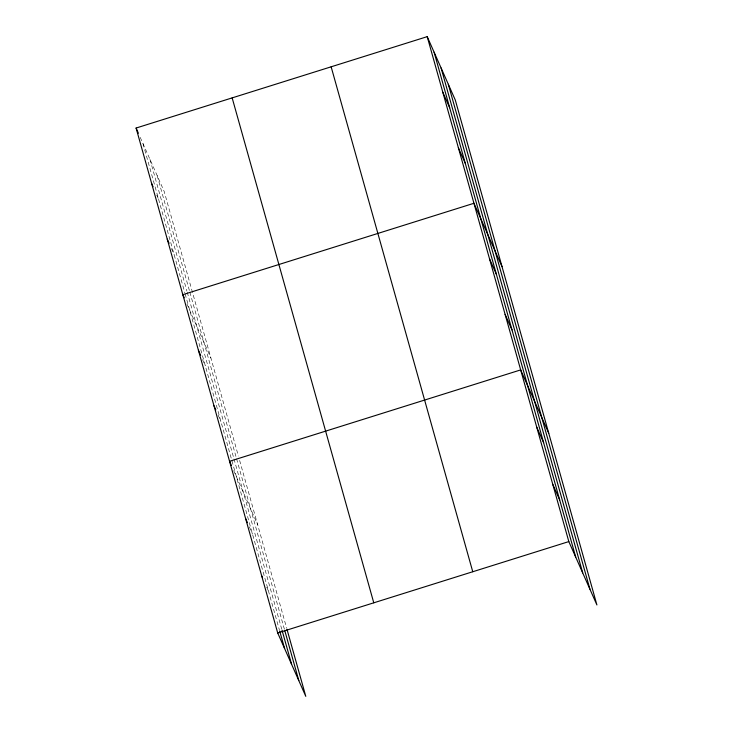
<?xml version="1.0" encoding="UTF-8"?>
<svg xmlns="http://www.w3.org/2000/svg" width="733" height="733" viewBox="0 0 733 733"><rect width="100%" height="100%" fill="white"/><g stroke="black" fill="none" stroke-linecap="round" stroke-linejoin="round"><path stroke-width="0.55" stroke-dasharray="3.67 2.75" d="M140.223 137.383L164.174 191.414L238.399 456.063M156.725 195.005L158.566 199.156M171.385 248.469L174.142 254.699M186.961 304.012L210.902 358.043M202.537 359.555L205.295 365.785M218.113 415.098L220.88 421.328M233.699 470.641L257.64 524.672M249.284 526.825L252.509 534.091M266.72 587.17L268.553 591.32M239.618 460.416L286.649 628.117M157.183 175.645L189.554 291.083M189.865 292.174L236.292 457.713M236.594 458.803L284.606 629.949M149.981 159.391L186.933 291.166M187.245 292.256L233.671 457.795M233.974 458.885L281.719 629.106M142.99 143.613L184.835 292.815M185.137 293.906L279.355 629.839"/><path stroke-width="1.1" d="M286.96 629.216L305.789 696.35L277.706 632.973L136.091 128.046L427.211 36.65L455.294 100.027L596.909 604.954L568.826 541.586L427.211 36.65M277.706 632.973L568.826 541.586M442.787 92.193L449.686 107.76M458.363 147.736L465.263 163.303M502.032 266.647L473.949 203.279L182.819 294.675L184.203 297.79M489.525 258.822L496.424 274.389M505.101 314.365L512 329.932M548.76 433.276L520.677 369.908L229.557 461.295L231.399 465.455M536.73 427.128L543.629 442.705M552.783 484.357L559.682 499.924M136.091 128.046L138.39 133.232M151.667 183.589L153.041 186.704M167.243 239.132L169.085 243.283M198.396 350.218L200.695 355.404M213.981 405.761L215.814 409.912M245.61 518.524L247.442 522.675M261.654 575.753L262.579 577.824M448.303 84.249L589.918 589.176M441.101 67.995L582.717 572.931M434.11 52.217L575.726 557.153M331.142 66.813L472.758 571.74M232.159 97.883L373.775 602.819M284.908 631.049L298.798 680.572M282.031 630.206L291.597 664.318M279.667 630.939L284.606 648.549"/></g></svg>
